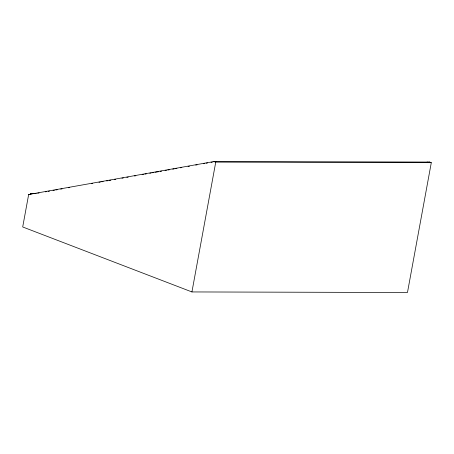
<?xml version="1.0" encoding="UTF-8"?>
<svg xmlns="http://www.w3.org/2000/svg" width="454" height="454" viewBox="0 0 454 454"><rect width="100%" height="100%" fill="white"/><g stroke="black" fill="none" stroke-linecap="round" stroke-linejoin="round"><path stroke-width="0.68" d="M28.659 194.511L22.7 226.966L191.928 291.939L407.471 292.512L431.3 162.674L429.705 162.061L214.163 161.488L28.659 194.511L30.395 194.511L30.566 193.586L36.241 193.603M191.928 291.939L215.758 162.101L214.163 161.488M37.733 193.205L39.123 192.961M45.389 191.843L46.779 191.594M48.169 191.35L49.56 191.1M53.044 190.481L54.435 190.232M55.825 189.988L57.215 189.738M60.7 189.119L62.09 188.87M68.355 187.757L69.746 187.508M91.322 183.666L92.712 183.422M98.978 182.304L100.368 182.054M101.758 181.81L103.154 181.56M106.633 180.942L108.024 180.692M109.414 180.448L110.81 180.198M114.289 179.58L115.679 179.33M121.944 178.218L123.335 177.968M126.814 177.349L128.21 177.1M134.469 175.987L135.865 175.738M142.125 174.625L143.521 174.376M144.911 174.126L146.302 173.882M149.78 173.258L151.176 173.014M152.567 172.764L153.957 172.514M155.353 172.27L158.832 171.652M160.222 171.402L161.613 171.152M165.097 170.534L166.487 170.284M167.878 170.04L169.268 169.79M172.753 169.172L174.143 168.922M175.533 168.678L176.924 168.428M180.408 167.81L181.799 167.56M188.064 166.448L189.454 166.198M195.719 165.086L197.11 164.836M203.375 163.718L204.765 163.474M206.156 163.224L207.552 162.975M211.031 162.356L212.421 162.112M213.811 161.862L215.9 161.488M426.573 162.305L427.963 162.055M428.309 162.311L429.705 162.061M215.758 162.101L431.3 162.674M30.566 193.586L31.632 193.994"/></g></svg>
